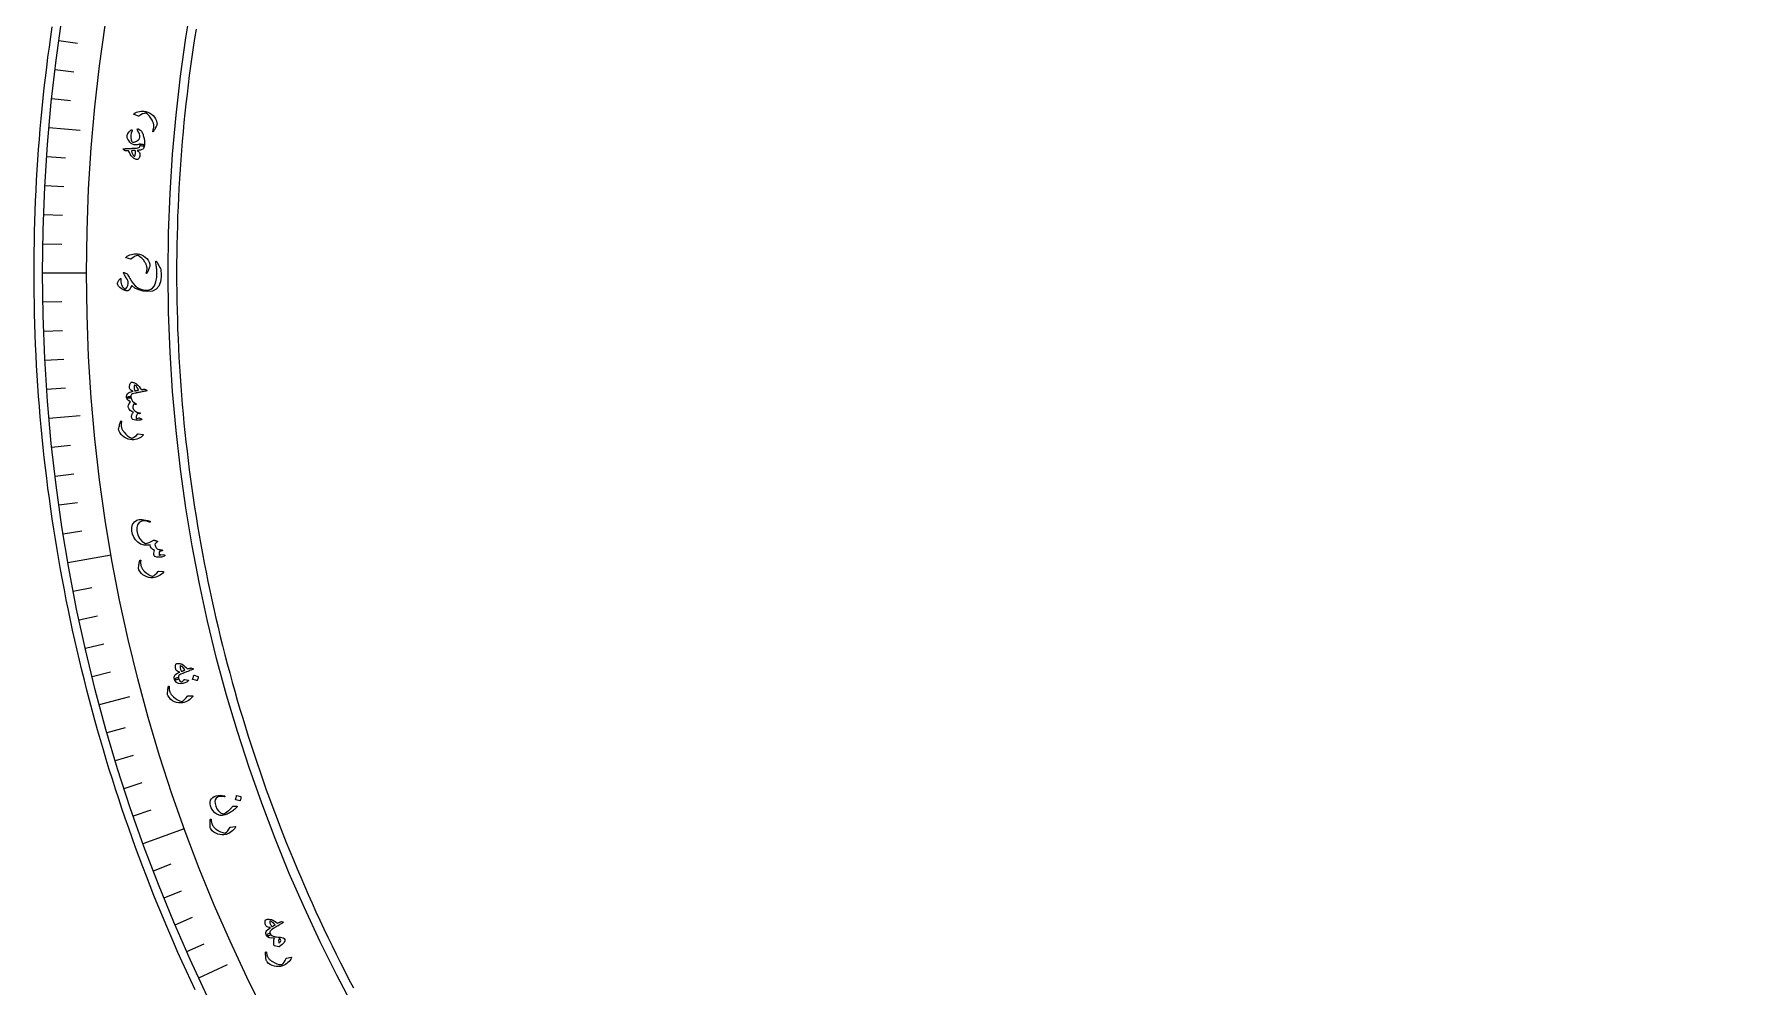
# Model space of a CAD drawing. Header units: millimetres. Extents: x -75 to 75, y -75 to 97.
# Drawn here: x -75 to 1.3, y -31.9 to 10.7 of the extents above; entities that cross this region are included whole.
import ezdxf

# ---------------------------------------------------------------- set-up
doc = ezdxf.new("R2010")
doc.units = ezdxf.units.MM
for name, color, linetype in [('CUT_INNER', 6, 'Continuous'), ('CUT_OUTER', 1, 'Continuous'), ('ENGRAVE', 7, 'Continuous'), ('ENGRAVE_FINE', 8, 'Continuous'), ('TEXT', 5, 'Continuous')]:
    doc.layers.add(name, color=color, linetype=linetype)

msp = doc.modelspace()

# ---------------------------------------------------------------- linework, layer by layer
at = {"layer": 'CUT_INNER'}
msp.add_lwpolyline([(-67.7536, 10.9016), (-67.8192, 10.4857), (-67.8822, 10.0694), (-67.9427, 9.6527), (-68.0007, 9.2356), (-68.0561, 8.8182), (-68.1089, 8.4004), (-68.1592, 7.9824), (-68.2069, 7.564), (-68.252, 7.1453), (-68.2946, 6.7264), (-68.3345, 6.3073), (-68.372, 5.8878), (-68.4068, 5.4682), (-68.4391, 5.0484), (-68.4687, 4.6283), (-68.4959, 4.2081), (-68.5204, 3.7878), (-68.5423, 3.3673), (-68.5617, 2.9466), (-68.5785, 2.5259), (-68.5927, 2.1051), (-68.6043, 1.6841), (-68.6134, 1.2632), (-68.6198, 0.8421), (-68.6237, 0.4211), (-68.625, 0), (-68.6237, -0.4211), (-68.6198, -0.8421), (-68.6134, -1.2632), (-68.6043, -1.6841), (-68.5927, -2.1051), (-68.5785, -2.5259), (-68.5617, -2.9466), (-68.5423, -3.3673), (-68.5204, -3.7878), (-68.4959, -4.2081), (-68.4687, -4.6283), (-68.4391, -5.0484), (-68.4068, -5.4682), (-68.372, -5.8878), (-68.3345, -6.3073), (-68.2946, -6.7264), (-68.252, -7.1453), (-68.2069, -7.564), (-68.1592, -7.9824), (-68.1089, -8.4004), (-68.0561, -8.8182), (-68.0007, -9.2356), (-67.9427, -9.6527), (-67.8822, -10.0694), (-67.8192, -10.4857), (-67.7536, -10.9016), (-67.6854, -11.3172), (-67.6147, -11.7323), (-67.5414, -12.1469), (-67.4656, -12.5611), (-67.3873, -12.9748), (-67.3064, -13.3881), (-67.223, -13.8008), (-67.137, -14.213), (-67.0486, -14.6247), (-66.9576, -15.0358), (-66.864, -15.4464), (-66.768, -15.8564), (-66.6695, -16.2657), (-66.5684, -16.6745), (-66.4648, -17.0827), (-66.3588, -17.4902), (-66.2502, -17.897), (-66.1391, -18.3032), (-66.0256, -18.7086), (-65.9095, -19.1134), (-65.791, -19.5175), (-65.67, -19.9208), (-65.5466, -20.3234), (-65.4206, -20.7252), (-65.2922, -21.1262), (-65.1614, -21.5264), (-65.0281, -21.9258), (-64.8923, -22.3244), (-64.7541, -22.7222), (-64.6135, -23.1191), (-64.4704, -23.5151), (-64.3249, -23.9102), (-64.177, -24.3045), (-64.0266, -24.6978), (-63.8739, -25.0902), (-63.7187, -25.4816), (-63.5612, -25.8721), (-63.4012, -26.2617), (-63.2389, -26.6502), (-63.0742, -27.0377), (-62.9071, -27.4242), (-62.7376, -27.8097), (-62.5658, -28.1941), (-62.3917, -28.5775), (-62.2151, -28.9598), (-62.0363, -29.341), (-61.8551, -29.7211), (-61.6715, -30.1), (-61.4857, -30.4779), (-61.2975, -30.8546), (-61.107, -31.2301), (-60.9143, -31.6045), (-60.7192, -31.9776)], dxfattribs=at)
at = {"layer": 'CUT_OUTER'}
msp.add_lwpolyline([(-67.7992, -32.0666), (-67.9947, -31.65), (-68.1876, -31.2322), (-68.378, -30.8132), (-68.5657, -30.3931), (-68.7509, -29.9718), (-68.9335, -29.5494), (-69.1136, -29.1259), (-69.291, -28.7013), (-69.4658, -28.2756), (-69.638, -27.8488), (-69.8075, -27.421), (-69.9745, -26.9921), (-70.1388, -26.5623), (-70.3004, -26.1314), (-70.4594, -25.6996), (-70.6158, -25.2667), (-70.7695, -24.833), (-70.9205, -24.3983), (-71.0689, -23.9627), (-71.2146, -23.5261), (-71.3576, -23.0887), (-71.498, -22.6504), (-71.6356, -22.2113), (-71.7705, -21.7714), (-71.9028, -21.3306), (-72.0323, -20.889), (-72.1591, -20.4466), (-72.2832, -20.0035), (-72.4046, -19.5596), (-72.5232, -19.1149), (-72.6392, -18.6696), (-72.7523, -18.2235), (-72.8628, -17.7768), (-72.9705, -17.3294), (-73.0755, -16.8813), (-73.1777, -16.4326), (-73.2771, -15.9833), (-73.3738, -15.5334), (-73.4677, -15.0828), (-73.5589, -14.6318), (-73.6473, -14.1801), (-73.7329, -13.728), (-73.8158, -13.2753), (-73.8958, -12.8221), (-73.9731, -12.3685), (-74.0476, -11.9144), (-74.1193, -11.4598), (-74.1882, -11.0048), (-74.2544, -10.5494), (-74.3177, -10.0936), (-74.3782, -9.6374), (-74.436, -9.1808), (-74.4909, -8.7239), (-74.543, -8.2667), (-74.5923, -7.8091), (-74.6389, -7.3513), (-74.6826, -6.8932), (-74.7234, -6.4348), (-74.7615, -5.9762), (-74.7968, -5.5173), (-74.8292, -5.0583), (-74.8589, -4.5991), (-74.8857, -4.1396), (-74.9097, -3.6801), (-74.9308, -3.2204), (-74.9492, -2.7605), (-74.9647, -2.3006), (-74.9774, -1.8406), (-74.9873, -1.3805), (-74.9944, -0.9204), (-74.9986, -0.4602), (-75, 0), (-74.9986, 0.4602), (-74.9944, 0.9204), (-74.9873, 1.3805), (-74.9774, 1.8406), (-74.9647, 2.3006), (-74.9492, 2.7605), (-74.9308, 3.2204), (-74.9097, 3.6801), (-74.8857, 4.1396), (-74.8589, 4.5991), (-74.8292, 5.0583), (-74.7968, 5.5173), (-74.7615, 5.9762), (-74.7234, 6.4348), (-74.6826, 6.8932), (-74.6389, 7.3513), (-74.5923, 7.8091), (-74.543, 8.2667), (-74.4909, 8.7239), (-74.436, 9.1808), (-74.3782, 9.6374), (-74.3177, 10.0936), (-74.2544, 10.5494), (-74.1882, 11.0048)], dxfattribs=at)
at = {"layer": 'ENGRAVE'}
for points in [[(-74.3336, 6.5033), (-72.9364, 6.3811)], [(-74.6175, 0), (-72.654, 0)], [(-74.3336, -6.5033), (-72.9364, -6.3811)], [(-73.4839, -12.9572), (-71.5502, -12.6162)], [(-72.075, -19.3124), (-70.7203, -18.9494)], [(-70.1175, -25.5207), (-68.2724, -24.8491)], [(-67.6264, -31.5347), (-66.3553, -30.942)]]:
    msp.add_lwpolyline(points, dxfattribs=at)
for radius in [74.6175, 72.654, 69.0075]:
    msp.add_circle((0, 0), radius, dxfattribs=at)
at = {"layer": 'ENGRAVE_FINE'}
for points in [[(-73.8913, 10.3847), (-73.058, 10.2676)], [(-74.0613, 9.0936), (-73.2261, 8.991)], [(-74.2087, 7.7997), (-73.3718, 7.7117)], [(-74.4357, 5.2051), (-73.5963, 5.1464)], [(-74.5152, 3.9052), (-73.6749, 3.8611)], [(-74.572, 2.6041), (-73.7311, 2.5747)], [(-74.6061, 1.3023), (-73.7648, 1.2876)], [(-74.6061, -1.3023), (-73.7648, -1.2876)], [(-74.572, -2.6041), (-73.7311, -2.5747)], [(-74.5152, -3.9052), (-73.6749, -3.8611)], [(-74.4357, -5.2051), (-73.5963, -5.1464)], [(-74.2087, -7.7997), (-73.3718, -7.7117)], [(-74.0613, -9.0936), (-73.2261, -8.991)], [(-73.8913, -10.3847), (-73.058, -10.2676)], [(-73.6988, -11.6727), (-72.8677, -11.5411)], [(-73.2466, -14.2377), (-72.4205, -14.0771)], [(-72.9869, -15.5139), (-72.1638, -15.3389)], [(-72.7051, -16.7853), (-71.8851, -16.596)], [(-72.401, -18.0516), (-71.5845, -17.848)], [(-71.7269, -20.5674), (-70.918, -20.3354)], [(-71.3571, -21.816), (-70.5523, -21.57)], [(-70.9655, -23.0581), (-70.1651, -22.798)], [(-70.5522, -24.2931), (-69.7566, -24.0191)], [(-69.6614, -26.7405), (-68.8758, -26.439)], [(-69.1841, -27.9522), (-68.4039, -27.637)], [(-68.6858, -29.1554), (-67.9112, -28.8266)], [(-68.1665, -30.3497), (-67.3977, -30.0074)]]:
    msp.add_lwpolyline(points, dxfattribs=at)
at = {"layer": 'TEXT'}
for points in [[(-70.5311, 7.0807), (-70.5347, 7.0822), (-70.5376, 7.084), (-70.5396, 7.0859), (-70.5409, 7.088), (-70.5408, 7.0939), (-70.5375, 7.1009), (-70.5309, 7.1088), (-70.521, 7.1177), (-70.4719, 7.1513), (-70.4162, 7.1789), (-70.3541, 7.2005), (-70.2854, 7.2161), (-70.2121, 7.2262), (-70.1406, 7.2297), (-70.0708, 7.2264), (-70.0028, 7.2165), (-69.9147, 7.1888), (-69.8315, 7.1496), (-69.7531, 7.099), (-69.6795, 7.0369), (-69.6144, 6.9652), (-69.5634, 6.8855), (-69.5266, 6.7981), (-69.5039, 6.7027), (-69.5009, 6.6774), (-69.5018, 6.6525), (-69.5067, 6.628), (-69.5154, 6.6039), (-69.541, 6.5487), (-69.5645, 6.4989), (-69.5861, 6.4546), (-69.6057, 6.4156), (-69.6233, 6.3821), (-69.639, 6.3543), (-69.6527, 6.3322), (-69.6644, 6.3157), (-69.6678, 6.3124), (-69.6712, 6.3101), (-69.6745, 6.3088), (-69.6776, 6.3086), (-69.6816, 6.3093), (-69.6853, 6.3108), (-69.6887, 6.3131), (-69.6917, 6.3161), (-69.6939, 6.3198), (-69.6946, 6.3242), (-69.6941, 6.3292), (-69.6921, 6.3349), (-69.6793, 6.3694), (-69.6683, 6.4026), (-69.6591, 6.4343), (-69.6517, 6.4646), (-69.6462, 6.4938), (-69.6424, 6.5221), (-69.6405, 6.5495), (-69.6403, 6.5761), (-69.642, 6.6028), (-69.6459, 6.6306), (-69.6519, 6.6595), (-69.66, 6.6896), (-69.6704, 6.7207), (-69.6831, 6.7531), (-69.6982, 6.7866), (-69.7157, 6.8212), (-69.7732, 6.9195), (-69.8377, 7.0053), (-69.9091, 7.0786), (-69.9875, 7.1394), (-69.9939, 7.1434), (-70.0016, 7.1461), (-70.0104, 7.1472), (-70.0205, 7.1469), (-70.0812, 7.1311), (-70.1498, 7.1034), (-70.2261, 7.0637), (-70.3102, 7.0121), (-70.3155, 7.01), (-70.32, 7.0089), (-70.324, 7.0088), (-70.3274, 7.0096)], [(-70.3488, 6.4325), (-70.2286, 6.3647), (-70.2168, 6.3565), (-70.2074, 6.3486), (-70.2003, 6.3413), (-70.1955, 6.3345), (-70.1762, 6.3), (-70.1584, 6.2634), (-70.1424, 6.2246), (-70.1279, 6.1836), (-70.1148, 6.1405), (-70.1027, 6.0955), (-70.0917, 6.0484), (-70.0818, 5.9994), (-70.0674, 5.9081), (-70.0605, 5.828), (-70.0609, 5.7589), (-70.0688, 5.701), (-70.0808, 5.6796), (-70.1021, 5.6665), (-70.1328, 5.6618), (-70.1727, 5.6654), (-70.2083, 5.6737), (-70.2344, 5.6835), (-70.2508, 5.6949), (-70.2576, 5.7079), (-70.2575, 5.71), (-70.2573, 5.7121), (-70.2571, 5.7142), (-70.257, 5.7163), (-70.2541, 5.7317), (-70.2524, 5.7469), (-70.2517, 5.7619), (-70.252, 5.7767), (-70.2916, 5.7545), (-70.3346, 5.7383), (-70.3811, 5.7282), (-70.431, 5.7241), (-70.5193, 5.7301), (-70.5966, 5.7518), (-70.6628, 5.7893), (-70.7181, 5.8425), (-70.7681, 5.9094), (-70.8055, 5.974), (-70.8301, 6.0363), (-70.8419, 6.0962), (-70.8363, 6.1593), (-70.8067, 6.2287), (-70.753, 6.3043), (-70.6752, 6.3862), (-70.6635, 6.3952), (-70.6515, 6.3988), (-70.6391, 6.3972), (-70.6264, 6.3902), (-70.617, 6.3811), (-70.6124, 6.3705), (-70.6127, 6.3585), (-70.6179, 6.3451), (-70.6551, 6.249), (-70.674, 6.1509), (-70.6745, 6.051), (-70.6565, 5.9493), (-70.6432, 5.9085), (-70.6273, 5.8767), (-70.6088, 5.8539), (-70.5878, 5.8402), (-70.56, 5.835), (-70.5236, 5.8401), (-70.4783, 5.8556), (-70.4244, 5.8814), (-70.3693, 5.9136), (-70.3275, 5.9447), (-70.2989, 5.9749), (-70.2835, 6.004), (-70.2713, 6.0693), (-70.2731, 6.136), (-70.289, 6.2043), (-70.3189, 6.2741), (-70.3552, 6.3383), (-70.3722, 6.3715), (-70.3815, 6.3976), (-70.3829, 6.4166), (-70.3765, 6.4287), (-70.3697, 6.4332), (-70.3627, 6.4353), (-70.3558, 6.4351), (-70.3488, 6.4325)], [(-71.0072, 5.5165), (-71.0193, 5.5299), (-71.0201, 5.5398), (-71.0097, 5.5461), (-70.9879, 5.5489), (-70.9748, 5.5494), (-70.9567, 5.5502), (-70.9336, 5.5514), (-70.9055, 5.5531), (-70.8721, 5.5549), (-70.8331, 5.5569), (-70.7886, 5.559), (-70.7386, 5.5611), (-70.6895, 5.5633), (-70.6455, 5.5651), (-70.6066, 5.5667), (-70.5729, 5.5681), (-70.5445, 5.5692), (-70.5215, 5.5701), (-70.5039, 5.5708), (-70.4917, 5.5712), (-70.4146, 5.5759), (-70.3542, 5.5866), (-70.3104, 5.6033), (-70.2832, 5.626), (-70.272, 5.6427), (-70.2639, 5.6633), (-70.2589, 5.6878), (-70.257, 5.7163), (-70.2529, 5.7329), (-70.2436, 5.7451), (-70.2291, 5.7529), (-70.2095, 5.7565), (-70.1862, 5.7564), (-70.1629, 5.7537), (-70.1395, 5.7484), (-70.1161, 5.7404), (-70.0963, 5.7311), (-70.0819, 5.7214), (-70.0727, 5.7114), (-70.0688, 5.701), (-70.0737, 5.6466), (-70.0874, 5.6004), (-70.1099, 5.5626), (-70.1412, 5.533), (-70.1855, 5.5095), (-70.2428, 5.4917), (-70.313, 5.4796), (-70.3962, 5.4733), (-70.3485, 5.4399), (-70.3114, 5.4068), (-70.2852, 5.3741), (-70.2696, 5.3418), (-70.2651, 5.3161), (-70.2649, 5.2864), (-70.2688, 5.2525), (-70.2771, 5.2144), (-70.2892, 5.1745), (-70.3024, 5.1413), (-70.3167, 5.1147), (-70.3321, 5.0947), (-70.3505, 5.079), (-70.3692, 5.069), (-70.3883, 5.0649), (-70.4078, 5.0666), (-70.4317, 5.0732), (-70.4581, 5.0833), (-70.4868, 5.0971), (-70.5179, 5.1145), (-70.5489, 5.1336), (-70.5736, 5.1501), (-70.5919, 5.1641), (-70.6038, 5.1755), (-70.6513, 5.2374), (-70.6952, 5.3045), (-70.7355, 5.3767), (-70.7722, 5.4539), (-70.8126, 5.4542), (-70.8474, 5.4549), (-70.8766, 5.456), (-70.9003, 5.4574), (-70.9201, 5.4601), (-70.9376, 5.4651), (-70.9528, 5.4722), (-70.9658, 5.4815)], [(-70.6435, 5.4587), (-70.6233, 5.3808), (-70.5962, 5.3139), (-70.5621, 5.2582), (-70.5211, 5.2136), (-70.5153, 5.2104), (-70.5098, 5.2101), (-70.5046, 5.2128), (-70.4997, 5.2183), (-70.4888, 5.2394), (-70.4799, 5.2626), (-70.4731, 5.2877), (-70.4683, 5.3148), (-70.4657, 5.3439), (-70.4651, 5.375), (-70.4666, 5.4081), (-70.4701, 5.4432), (-70.4714, 5.4487), (-70.474, 5.4546), (-70.4778, 5.4608), (-70.483, 5.4674), (-70.5002, 5.4675), (-70.5182, 5.4672), (-70.5371, 5.4666), (-70.5567, 5.4657), (-70.5772, 5.4645), (-70.5985, 5.4629), (-70.6206, 5.461), (-70.6435, 5.4587)], [(-70.8824, 0.6657), (-70.8862, 0.6669), (-70.8892, 0.6684), (-70.8915, 0.6701), (-70.8929, 0.6721), (-70.8933, 0.678), (-70.8907, 0.6852), (-70.8848, 0.6937), (-70.8758, 0.7035), (-70.8299, 0.7414), (-70.777, 0.7739), (-70.717, 0.8011), (-70.65, 0.8229), (-70.578, 0.8396), (-70.5071, 0.8494), (-70.4373, 0.8525), (-70.3686, 0.8488), (-70.2784, 0.8292), (-70.192, 0.7977), (-70.1093, 0.7544), (-70.0305, 0.6993), (-69.9591, 0.6337), (-69.9011, 0.559), (-69.8565, 0.4752), (-69.8253, 0.3823), (-69.82, 0.3574), (-69.8187, 0.3325), (-69.8213, 0.3077), (-69.8278, 0.2828), (-69.8483, 0.2256), (-69.8672, 0.1739), (-69.8847, 0.1277), (-69.9007, 0.0871), (-69.9152, 0.0522), (-69.9283, 0.0231), (-69.9399, -0.0002), (-69.9501, -0.0176), (-69.9532, -0.0213), (-69.9563, -0.0239), (-69.9595, -0.0254), (-69.9626, -0.0259), (-69.9667, -0.0256), (-69.9705, -0.0244), (-69.974, -0.0225), (-69.9773, -0.0197), (-69.9798, -0.0162), (-69.981, -0.0119), (-69.9809, -0.0069), (-69.9794, -0.001), (-69.9698, 0.0345), (-69.9618, 0.0685), (-69.9556, 0.1009), (-69.951, 0.1318), (-69.9481, 0.1614), (-69.9469, 0.1899), (-69.9474, 0.2174), (-69.9496, 0.2439), (-69.9538, 0.2703), (-69.9602, 0.2976), (-69.9688, 0.3259), (-69.9796, 0.3551), (-69.9927, 0.3852), (-70.0083, 0.4163), (-70.0264, 0.4482), (-70.047, 0.4812), (-70.1132, 0.5738), (-70.1851, 0.6534), (-70.2628, 0.72), (-70.3464, 0.7734), (-70.3532, 0.7769), (-70.3611, 0.7788), (-70.37, 0.7791), (-70.38, 0.7779), (-70.4391, 0.7567), (-70.5048, 0.7228), (-70.5773, 0.6765), (-70.6563, 0.6175), (-70.6613, 0.6149), (-70.6658, 0.6133), (-70.6698, 0.6129), (-70.6732, 0.6134)], [(-71.2611, -0.5339), (-71.2703, -0.5008), (-71.27, -0.4647), (-71.2603, -0.4257), (-71.2411, -0.3837), (-71.2286, -0.3623), (-71.2159, -0.3426), (-71.2031, -0.3246), (-71.1901, -0.3084), (-71.1771, -0.2939), (-71.1643, -0.2811), (-71.1515, -0.27), (-71.1389, -0.2607), (-71.1266, -0.2545), (-71.119, -0.2569), (-71.1161, -0.2681), (-71.1178, -0.2881), (-71.1256, -0.4143), (-71.0975, -0.5311), (-71.0337, -0.6383), (-70.9342, -0.7357), (-70.9277, -0.7384), (-70.9211, -0.7382), (-70.9141, -0.7351), (-70.907, -0.7291), (-70.8503, -0.6517), (-70.813, -0.5684), (-70.7951, -0.479), (-70.7964, -0.3834), (-70.7999, -0.3662), (-70.8082, -0.3441), (-70.8212, -0.3169), (-70.8389, -0.2848), (-70.8747, -0.2263), (-70.9063, -0.1746), (-70.9337, -0.1297), (-70.9568, -0.0916), (-70.9757, -0.0603), (-70.9904, -0.0358), (-71.0009, -0.0182), (-71.0072, -0.0074), (-71.0121, 0.008), (-71.0078, 0.0163), (-70.9943, 0.0175), (-70.9716, 0.0116), (-70.9121, -0.0112), (-70.8677, -0.031), (-70.8386, -0.048), (-70.8247, -0.062), (-70.8041, -0.1052), (-70.7803, -0.151), (-70.7531, -0.1991), (-70.7226, -0.2497), (-70.6887, -0.3028), (-70.6516, -0.3582), (-70.6111, -0.4161), (-70.5672, -0.4764), (-70.4584, -0.5969), (-70.3311, -0.6877), (-70.1853, -0.7487), (-70.0212, -0.7802), (-69.9321, -0.7808), (-69.8494, -0.7659), (-69.7731, -0.7355), (-69.7033, -0.6898), (-69.6102, -0.5767), (-69.5472, -0.4112), (-69.5138, -0.1932), (-69.5095, 0.0773), (-69.5121, 0.1192), (-69.5157, 0.1642), (-69.5202, 0.2125), (-69.5258, 0.2641), (-69.5326, 0.3187), (-69.5405, 0.3763), (-69.5497, 0.4369), (-69.5602, 0.5005), (-69.5613, 0.5115), (-69.5606, 0.5196), (-69.5581, 0.5249), (-69.5537, 0.5273), (-69.5325, 0.517), (-69.5006, 0.4759), (-69.4578, 0.4041), (-69.404, 0.3017), (-69.3745, 0.2396), (-69.3525, 0.1852), (-69.3381, 0.1386), (-69.3312, 0.0998), (-69.3202, -0.0447), (-69.3185, -0.1759), (-69.3259, -0.2937), (-69.3427, -0.3981), (-69.4162, -0.5958), (-69.5345, -0.7356), (-69.6981, -0.8175), (-69.9072, -0.8412), (-70.1274, -0.8202), (-70.3219, -0.7679), (-70.4907, -0.6843), (-70.6337, -0.569), (-70.6668, -0.6451), (-70.7006, -0.707), (-70.735, -0.7548), (-70.77, -0.7886), (-70.7842, -0.7978), (-70.7997, -0.8041), (-70.8166, -0.8076), (-70.8348, -0.8082), (-70.8839, -0.8015), (-70.9305, -0.7909), (-70.9744, -0.7762), (-71.0158, -0.7576), (-71.0991, -0.708), (-71.1678, -0.6541), (-71.2218, -0.5961), (-71.2611, -0.5339)], [(-69.9631, -5.2496), (-69.9492, -5.2608), (-69.9469, -5.2703), (-69.9563, -5.278), (-69.9774, -5.284), (-69.9902, -5.2864), (-70.008, -5.29), (-70.0306, -5.2947), (-70.0582, -5.3006), (-70.0909, -5.3075), (-70.1291, -5.3154), (-70.1727, -5.3242), (-70.2218, -5.3339), (-70.2701, -5.3436), (-70.3133, -5.3522), (-70.3514, -5.3597), (-70.3845, -5.3662), (-70.4124, -5.3717), (-70.435, -5.3761), (-70.4523, -5.3795), (-70.4643, -5.3818), (-70.5397, -5.3983), (-70.5977, -5.4183), (-70.6384, -5.4417), (-70.6617, -5.4686), (-70.6701, -5.4869), (-70.6749, -5.5086), (-70.676, -5.5338), (-70.6733, -5.5623), (-70.6747, -5.5794), (-70.6819, -5.5931), (-70.6949, -5.6032), (-70.7137, -5.6098), (-70.7367, -5.6135), (-70.7602, -5.6146), (-70.7841, -5.613), (-70.8085, -5.6089), (-70.8295, -5.6028), (-70.8453, -5.5954), (-70.856, -5.5869), (-70.8615, -5.5771), (-70.8653, -5.522), (-70.8591, -5.4738), (-70.8428, -5.4325), (-70.8165, -5.3981), (-70.7763, -5.3679), (-70.7224, -5.3414), (-70.6549, -5.3186), (-70.5736, -5.2996), (-70.6259, -5.2737), (-70.6675, -5.2465), (-70.6984, -5.218), (-70.7186, -5.1881), (-70.7269, -5.1632), (-70.7315, -5.1336), (-70.7325, -5.0993), (-70.73, -5.0602), (-70.7237, -5.0188), (-70.7154, -4.9838), (-70.7051, -4.9553), (-70.6927, -4.9332), (-70.6767, -4.9149), (-70.6596, -4.9024), (-70.6413, -4.8956), (-70.6218, -4.8945), (-70.5971, -4.8977), (-70.5696, -4.9041), (-70.5392, -4.9137), (-70.506, -4.9265), (-70.4725, -4.9409), (-70.4457, -4.9538), (-70.4256, -4.9649), (-70.4122, -4.9745), (-70.3563, -5.0288), (-70.3031, -5.0884), (-70.2527, -5.1534), (-70.2049, -5.2237), (-70.1649, -5.218), (-70.1304, -5.2135), (-70.1014, -5.2101), (-70.0777, -5.208), (-70.0578, -5.2077), (-70.0397, -5.2099), (-70.0236, -5.2145), (-70.0094, -5.2217)], [(-70.3314, -5.2478), (-70.363, -5.1741), (-70.3997, -5.1122), (-70.4416, -5.0622), (-70.4886, -5.024), (-70.4948, -5.0217), (-70.5003, -5.0222), (-70.5051, -5.0256), (-70.5091, -5.0318), (-70.5169, -5.0543), (-70.5223, -5.0785), (-70.5254, -5.1044), (-70.5261, -5.1319), (-70.5244, -5.1611), (-70.5203, -5.192), (-70.5139, -5.2245), (-70.5051, -5.2587), (-70.503, -5.2639), (-70.4996, -5.2693), (-70.4949, -5.2749), (-70.4888, -5.2806), (-70.4718, -5.2781), (-70.454, -5.2751), (-70.4354, -5.2717), (-70.4161, -5.2678), (-70.3961, -5.2635), (-70.3753, -5.2587), (-70.3537, -5.2535), (-70.3314, -5.2478)], [(-70.1787, -6.5408), (-70.1751, -6.5451), (-70.1757, -6.5505), (-70.1803, -6.5571), (-70.1891, -6.5649), (-70.2043, -6.5738), (-70.2265, -6.5815), (-70.2556, -6.5881), (-70.2917, -6.5934), (-70.3329, -6.598), (-70.3733, -6.5995), (-70.413, -6.5981), (-70.4518, -6.5937), (-70.5282, -6.5774), (-70.5838, -6.5564), (-70.6188, -6.5309), (-70.6332, -6.5007), (-70.6356, -6.4266), (-70.6226, -6.3566), (-70.5942, -6.2908), (-70.5503, -6.2293), (-70.6309, -6.1968), (-70.6952, -6.1554), (-70.7431, -6.1051), (-70.7746, -6.046), (-70.7859, -5.982), (-70.7751, -5.9154), (-70.7425, -5.8462), (-70.6879, -5.7746), (-70.7609, -5.7261), (-70.8141, -5.677), (-70.8477, -5.6273), (-70.8615, -5.5771), (-70.8566, -5.5664), (-70.8401, -5.5553), (-70.812, -5.5439), (-70.7725, -5.5321), (-70.733, -5.5258), (-70.7033, -5.5288), (-70.6834, -5.541), (-70.6733, -5.5623), (-70.6438, -5.6573), (-70.5945, -5.7385), (-70.5255, -5.8058), (-70.4367, -5.8593), (-70.4319, -5.8621), (-70.4283, -5.8654), (-70.4261, -5.869), (-70.4251, -5.873), (-70.4252, -5.878), (-70.4264, -5.8826), (-70.4287, -5.8867), (-70.432, -5.8904), (-70.4431, -5.8933), (-70.4626, -5.8904), (-70.4904, -5.8815), (-70.5266, -5.8667), (-70.5515, -5.8921), (-70.5682, -5.9298), (-70.5767, -5.9796), (-70.5771, -6.0418), (-70.5544, -6.1172), (-70.4962, -6.1797), (-70.4025, -6.2293), (-70.2733, -6.2658), (-70.2667, -6.2676), (-70.2618, -6.27), (-70.2588, -6.2732), (-70.2575, -6.277), (-70.2575, -6.2829), (-70.2586, -6.2881), (-70.2609, -6.2927), (-70.2642, -6.2965), (-70.2692, -6.2996), (-70.2743, -6.3016), (-70.2795, -6.3026), (-70.2847, -6.3026), (-70.3743, -6.2895), (-70.3938, -6.3159), (-70.4103, -6.347), (-70.4236, -6.3828), (-70.4339, -6.4234), (-70.4394, -6.4625), (-70.4387, -6.4918), (-70.4317, -6.5113), (-70.4186, -6.521), (-70.3997, -6.5228), (-70.3735, -6.5184), (-70.34, -6.5078), (-70.2992, -6.491), (-70.2871, -6.4922), (-70.263, -6.5008), (-70.2268, -6.5171), (-70.1787, -6.5408)], [(-70.124, -7.2269), (-70.1201, -7.2277), (-70.117, -7.2288), (-70.1146, -7.2303), (-70.1129, -7.2321), (-70.1118, -7.2379), (-70.1137, -7.2453), (-70.1185, -7.2543), (-70.1264, -7.265), (-70.1677, -7.3077), (-70.2166, -7.3459), (-70.273, -7.3798), (-70.337, -7.4092), (-70.4066, -7.4342), (-70.4759, -7.4524), (-70.5448, -7.4636), (-70.6134, -7.468), (-70.7054, -7.4589), (-70.7949, -7.4372), (-70.882, -7.4031), (-70.9668, -7.3563), (-71.0452, -7.2979), (-71.1112, -7.2284), (-71.1648, -7.148), (-71.2059, -7.0566), (-71.2138, -7.0318), (-71.2177, -7.0066), (-71.2177, -6.981), (-71.2138, -6.955), (-71.1993, -6.8946), (-71.1857, -6.8401), (-71.1729, -6.7914), (-71.161, -6.7485), (-71.1499, -6.7115), (-71.1397, -6.6807), (-71.1304, -6.6559), (-71.1219, -6.6373), (-71.1191, -6.6333), (-71.1162, -6.6303), (-71.1133, -6.6285), (-71.1102, -6.6276), (-71.1061, -6.6277), (-71.1022, -6.6285), (-71.0985, -6.6301), (-71.095, -6.6326), (-71.0922, -6.6359), (-71.0906, -6.6402), (-71.0902, -6.6453), (-71.0911, -6.6514), (-71.0973, -6.6884), (-71.1019, -6.7237), (-71.105, -6.7573), (-71.1065, -6.7891), (-71.1065, -6.8194), (-71.1048, -6.8485), (-71.1015, -6.8764), (-71.0966, -6.9031), (-71.0898, -6.9295), (-71.0806, -6.9566), (-71.0691, -6.9845), (-71.0553, -7.013), (-71.039, -7.0422), (-71.0202, -7.072), (-70.9988, -7.1025), (-70.9748, -7.1337), (-70.8988, -7.2203), (-70.8184, -7.2926), (-70.7335, -7.3508), (-70.6443, -7.3949), (-70.6372, -7.3976), (-70.6292, -7.3986), (-70.6203, -7.398), (-70.6105, -7.3956), (-70.5543, -7.3675), (-70.4928, -7.3262), (-70.4261, -7.2718), (-70.3541, -7.2042), (-70.3494, -7.2011), (-70.3451, -7.1991), (-70.3413, -7.1981), (-70.3378, -7.1983)], [(-69.1782, -12.6164), (-69.1685, -12.6184), (-69.1612, -12.6218), (-69.1563, -12.6268), (-69.1538, -12.6332), (-69.1533, -12.642), (-69.155, -12.6498), (-69.1591, -12.6568), (-69.1654, -12.6629), (-69.1891, -12.6793), (-69.2195, -12.6935), (-69.2568, -12.7055), (-69.3008, -12.7153), (-69.3741, -12.7241), (-69.4455, -12.7232), (-69.5148, -12.7126), (-69.5823, -12.6923), (-69.5991, -12.6841), (-69.6127, -12.6743), (-69.6232, -12.6629), (-69.6305, -12.6498), (-69.6429, -12.5999), (-69.6438, -12.5439), (-69.6332, -12.4819), (-69.6111, -12.4139), (-69.6921, -12.3743), (-69.7507, -12.3208), (-69.7869, -12.2534), (-69.8007, -12.1722), (-69.8448, -12.1771), (-69.8874, -12.1806), (-69.9285, -12.1826), (-69.9681, -12.1832), (-70.0065, -12.1823), (-70.044, -12.1801), (-70.0804, -12.1764), (-70.116, -12.1714), (-70.1811, -12.1567), (-70.243, -12.1323), (-70.3019, -12.0982), (-70.3575, -12.0543), (-70.4584, -11.9464), (-70.5365, -11.8271), (-70.5917, -11.6966), (-70.6241, -11.5549), (-70.6287, -11.3901), (-70.5925, -11.2537), (-70.5158, -11.1456), (-70.3987, -11.0659), (-70.3544, -11.0507), (-70.3007, -11.0409), (-70.2377, -11.0366), (-70.1653, -11.0378), (-70.0851, -11.0452), (-70.0004, -11.0602), (-69.9114, -11.0827), (-69.8179, -11.1126), (-69.812, -11.1153), (-69.8074, -11.1189), (-69.8043, -11.1236), (-69.8025, -11.1293), (-69.8021, -11.1352), (-69.8029, -11.1405), (-69.8048, -11.1452), (-69.8079, -11.1493), (-69.8128, -11.1525), (-69.8182, -11.1541), (-69.8242, -11.1543), (-69.8306, -11.1529), (-69.9546, -11.1158), (-70.0549, -11.095), (-70.1317, -11.0906), (-70.1848, -11.1027), (-70.2949, -11.1741), (-70.3678, -11.2708), (-70.4033, -11.3928), (-70.4012, -11.5399), (-70.3554, -11.7385), (-70.2764, -11.8998), (-70.1646, -12.0236), (-70.0202, -12.1099), (-69.9373, -12.0951), (-69.8521, -12.0664), (-69.7645, -12.0237), (-69.6745, -11.967), (-69.6655, -11.9603), (-69.6572, -11.9561), (-69.6495, -11.9544), (-69.6424, -11.9552), (-69.6175, -11.9623), (-69.594, -11.9692), (-69.5721, -11.9758), (-69.5516, -11.9821), (-69.5329, -11.9881), (-69.5163, -11.994), (-69.5017, -11.9997), (-69.4891, -12.0053), (-69.4836, -12.0087), (-69.4808, -12.0129), (-69.4809, -12.0178), (-69.4838, -12.0235), (-69.4862, -12.0265), (-69.49, -12.0309), (-69.4951, -12.0366), (-69.5016, -12.0435), (-69.5095, -12.0516), (-69.5189, -12.0604), (-69.5298, -12.0699), (-69.5421, -12.0803), (-69.5656, -12.1011), (-69.5823, -12.1181), (-69.5923, -12.1313), (-69.5954, -12.1406), (-69.5906, -12.1951), (-69.572, -12.2472), (-69.5397, -12.2968), (-69.4936, -12.344), (-69.4659, -12.3591), (-69.4227, -12.3712), (-69.3641, -12.3803), (-69.2901, -12.3863), (-69.283, -12.3869), (-69.2768, -12.3892), (-69.2712, -12.3933), (-69.2665, -12.3991), (-69.2631, -12.4047), (-69.2613, -12.4103), (-69.261, -12.416), (-69.2624, -12.4217), (-69.2739, -12.4318), (-69.2976, -12.4391), (-69.3336, -12.4436), (-69.3818, -12.4452), (-69.3999, -12.4914), (-69.4086, -12.5388), (-69.4081, -12.5875), (-69.3982, -12.6374), (-69.3832, -12.634), (-69.3713, -12.6299), (-69.3625, -12.6249), (-69.3568, -12.6192), (-69.3515, -12.613), (-69.3459, -12.6087), (-69.3399, -12.6066), (-69.3335, -12.6065)], [(-69.2184, -13.3573), (-69.2144, -13.3578), (-69.2112, -13.3586), (-69.2087, -13.3598), (-69.2069, -13.3615), (-69.2053, -13.3672), (-69.2065, -13.3747), (-69.2105, -13.3842), (-69.2174, -13.3955), (-69.2548, -13.4416), (-69.3001, -13.484), (-69.3534, -13.5227), (-69.4146, -13.5576), (-69.4817, -13.5887), (-69.5491, -13.6128), (-69.6168, -13.6301), (-69.6848, -13.6404), (-69.7771, -13.6394), (-69.8682, -13.6258), (-69.958, -13.5994), (-70.0466, -13.5603), (-70.1298, -13.5089), (-70.2016, -13.4455), (-70.2621, -13.3701), (-70.3111, -13.2827), (-70.3211, -13.2587), (-70.3272, -13.2339), (-70.3295, -13.2084), (-70.3278, -13.1822), (-70.3187, -13.1208), (-70.3099, -13.0652), (-70.3015, -13.0156), (-70.2934, -12.9718), (-70.2856, -12.9341), (-70.2781, -12.9024), (-70.271, -12.8769), (-70.2642, -12.8576), (-70.2618, -12.8534), (-70.2592, -12.8502), (-70.2564, -12.8481), (-70.2534, -12.847), (-70.2493, -12.8466), (-70.2454, -12.8471), (-70.2415, -12.8485), (-70.2378, -12.8506), (-70.2347, -12.8537), (-70.2327, -12.8578), (-70.2319, -12.8629), (-70.2323, -12.869), (-70.2352, -12.9064), (-70.2367, -12.942), (-70.2369, -12.9757), (-70.2356, -13.0075), (-70.2328, -13.0377), (-70.2286, -13.0666), (-70.2229, -13.0941), (-70.2157, -13.1202), (-70.2065, -13.1459), (-70.195, -13.1721), (-70.1811, -13.1988), (-70.1649, -13.226), (-70.1461, -13.2537), (-70.1247, -13.2818), (-70.1007, -13.3103), (-70.074, -13.3392), (-69.9908, -13.4187), (-69.9043, -13.4838), (-69.8147, -13.5343), (-69.7219, -13.5704), (-69.7146, -13.5725), (-69.7065, -13.5728), (-69.6977, -13.5713), (-69.6882, -13.5681), (-69.6346, -13.5352), (-69.577, -13.4886), (-69.5154, -13.4285), (-69.4496, -13.3549), (-69.4452, -13.3514), (-69.4411, -13.349), (-69.4373, -13.3478), (-69.4339, -13.3476)], [(-67.8905, -17.6998), (-67.8747, -17.7083), (-67.8707, -17.7172), (-67.8786, -17.7266), (-67.8983, -17.7363), (-67.9105, -17.7409), (-67.9273, -17.7476), (-67.9488, -17.7563), (-67.9748, -17.767), (-68.0058, -17.7797), (-68.0419, -17.7943), (-68.0833, -17.8108), (-68.1298, -17.8292), (-68.1756, -17.8473), (-68.2165, -17.8635), (-68.2527, -17.8777), (-68.2841, -17.8901), (-68.3106, -17.9005), (-68.332, -17.9089), (-68.3485, -17.9153), (-68.3598, -17.9197), (-68.431, -17.9495), (-68.4845, -17.9795), (-68.5204, -18.0098), (-68.5385, -18.0404), (-68.5435, -18.06), (-68.5443, -18.0822), (-68.5408, -18.1071), (-68.5331, -18.1347), (-68.5314, -18.1518), (-68.5361, -18.1665), (-68.5471, -18.1788), (-68.5644, -18.1887), (-68.5863, -18.1965), (-68.6092, -18.2017), (-68.633, -18.2045), (-68.6578, -18.2048), (-68.6795, -18.2025), (-68.6964, -18.1981), (-68.7085, -18.1916), (-68.7156, -18.183), (-68.7292, -18.1295), (-68.7317, -18.0809), (-68.7231, -18.0374), (-68.7034, -17.9988), (-68.6693, -17.9619), (-68.621, -17.9261), (-68.5586, -17.8917), (-68.4821, -17.8584), (-68.5382, -17.8423), (-68.584, -17.823), (-68.6195, -17.8005), (-68.6447, -17.7747), (-68.6573, -17.7517), (-68.6672, -17.7234), (-68.6743, -17.6898), (-68.6788, -17.6509), (-68.6801, -17.609), (-68.6782, -17.5731), (-68.6731, -17.5432), (-68.6649, -17.5192), (-68.6525, -17.4984), (-68.6379, -17.4831), (-68.6211, -17.4731), (-68.6021, -17.4685), (-68.5772, -17.4672), (-68.549, -17.4686), (-68.5174, -17.4726), (-68.4824, -17.4792), (-68.4469, -17.4874), (-68.4183, -17.4952), (-68.3965, -17.5027), (-68.3816, -17.5096), (-68.3168, -17.553), (-68.2538, -17.6022), (-68.1925, -17.657), (-68.1329, -17.7177), (-68.0947, -17.7049), (-68.0615, -17.6943), (-68.0335, -17.6858), (-68.0107, -17.6794), (-67.9911, -17.6755), (-67.9729, -17.6745), (-67.9562, -17.6762), (-67.941, -17.6807)], [(-68.2555, -18.1914), (-68.1147, -18.2145), (-68.0987, -18.2191), (-68.0914, -18.2266), (-68.0928, -18.237), (-68.1029, -18.2503), (-68.1364, -18.2788), (-68.1725, -18.3036), (-68.2114, -18.3249), (-68.253, -18.3426), (-68.2976, -18.3566), (-68.3456, -18.3669), (-68.3968, -18.3735), (-68.4514, -18.3763), (-68.5473, -18.366), (-68.6233, -18.3303), (-68.6794, -18.2693), (-68.7156, -18.183), (-68.7119, -18.171), (-68.6953, -18.1553), (-68.6658, -18.1359), (-68.6235, -18.1129), (-68.6001, -18.1033), (-68.5801, -18.0987), (-68.5633, -18.099), (-68.5498, -18.1043), (-68.5438, -18.1098), (-68.539, -18.1167), (-68.5354, -18.125), (-68.5331, -18.1347), (-68.5164, -18.1906), (-68.492, -18.2364), (-68.4599, -18.2724), (-68.4201, -18.2983), (-68.4173, -18.2992), (-68.414, -18.2989), (-68.4102, -18.2973), (-68.406, -18.2945), (-68.3795, -18.2789), (-68.3535, -18.2593), (-68.328, -18.2358), (-68.303, -18.2084), (-68.2933, -18.199), (-68.2822, -18.193), (-68.2695, -18.1905), (-68.2555, -18.1914)], [(-68.2531, -17.7641), (-68.2974, -17.6972), (-68.3446, -17.6429), (-68.3947, -17.6012), (-68.4478, -17.5721), (-68.4544, -17.5709), (-68.4597, -17.5724), (-68.4637, -17.5766), (-68.4666, -17.5834), (-68.4702, -17.6069), (-68.4712, -17.6317), (-68.4696, -17.6577), (-68.4654, -17.6849), (-68.4585, -17.7133), (-68.449, -17.743), (-68.4368, -17.7738), (-68.4221, -17.8059), (-68.4191, -17.8106), (-68.4147, -17.8153), (-68.4091, -17.82), (-68.4021, -17.8245), (-68.3857, -17.819), (-68.3688, -17.8129), (-68.3512, -17.8062), (-68.3329, -17.7989), (-68.3139, -17.791), (-68.2943, -17.7826), (-68.274, -17.7736), (-68.2531, -17.7641)], [(-67.669, -18.0544), (-67.6658, -18.0562), (-67.6633, -18.0593), (-67.6616, -18.0637), (-67.6606, -18.0694), (-67.6661, -18.1127), (-67.6758, -18.1547), (-67.6896, -18.1954), (-67.7075, -18.2348), (-67.7107, -18.239), (-67.7144, -18.2415), (-67.7185, -18.2422), (-67.7231, -18.2412), (-67.9025, -18.1879), (-67.9071, -18.1854), (-67.9092, -18.1811), (-67.9088, -18.1751), (-67.9059, -18.1672), (-67.9033, -18.1605), (-67.8996, -18.1499), (-67.8948, -18.1356), (-67.8888, -18.1174), (-67.8817, -18.0951), (-67.8736, -18.0685), (-67.8644, -18.0377), (-67.8542, -18.0025), (-67.8523, -17.9977), (-67.8498, -17.9948), (-67.8467, -17.994), (-67.8431, -17.9952)], [(-67.9109, -18.9135), (-67.9069, -18.9136), (-67.9036, -18.9141), (-67.901, -18.9152), (-67.8991, -18.9167), (-67.897, -18.9222), (-67.8976, -18.9298), (-67.9009, -18.9396), (-67.9068, -18.9514), (-67.9404, -19.0004), (-67.9821, -19.0464), (-68.032, -19.0892), (-68.0902, -19.129), (-68.1546, -19.1653), (-68.2198, -19.1949), (-68.2859, -19.2176), (-68.3528, -19.2334), (-68.4449, -19.2399), (-68.5368, -19.2336), (-68.6285, -19.2146), (-68.7199, -19.1827), (-68.807, -19.1383), (-68.8837, -19.0809), (-68.9501, -19.0107), (-69.006, -18.9275), (-69.0179, -18.9044), (-69.026, -18.8802), (-69.0303, -18.8549), (-69.0308, -18.8287), (-69.0267, -18.7667), (-69.0225, -18.7106), (-69.018, -18.6605), (-69.0135, -18.6162), (-69.0088, -18.5779), (-69.0039, -18.5458), (-68.9989, -18.5198), (-68.9937, -18.5), (-68.9916, -18.4956), (-68.9893, -18.4922), (-68.9866, -18.4899), (-68.9837, -18.4885), (-68.9797, -18.4879), (-68.9757, -18.488), (-68.9718, -18.489), (-68.9679, -18.4909), (-68.9646, -18.4937), (-68.9623, -18.4976), (-68.9611, -18.5026), (-68.9609, -18.5087), (-68.9608, -18.5463), (-68.9595, -18.5818), (-68.9569, -18.6154), (-68.953, -18.6471), (-68.9478, -18.6769), (-68.9413, -18.7054), (-68.9334, -18.7323), (-68.9241, -18.7578), (-68.9129, -18.7827), (-68.8993, -18.8079), (-68.8833, -18.8334), (-68.8649, -18.8592), (-68.8439, -18.8852), (-68.8203, -18.9115), (-68.7941, -18.9379), (-68.7652, -18.9646), (-68.6757, -19.0372), (-68.5843, -19.095), (-68.4909, -19.1381), (-68.3955, -19.1666), (-68.388, -19.168), (-68.38, -19.1677), (-68.3713, -19.1655), (-68.3621, -19.1616), (-68.3113, -19.1244), (-68.2577, -19.0734), (-68.2011, -19.0085), (-68.1415, -18.9298), (-68.1374, -18.9259), (-68.1335, -18.9232), (-68.1299, -18.9216), (-68.1264, -18.9212)], [(-65.921, -23.8881), (-65.9483, -23.9166), (-65.9773, -23.9451), (-66.008, -23.9736), (-66.0402, -24.0023), (-66.0745, -24.0308), (-66.1111, -24.0591), (-66.15, -24.0872), (-66.1912, -24.115), (-66.2328, -24.1411), (-66.2748, -24.1649), (-66.3173, -24.1864), (-66.3602, -24.2056), (-66.4037, -24.2224), (-66.4478, -24.237), (-66.4927, -24.2493), (-66.5382, -24.2593), (-66.5873, -24.2663), (-66.6342, -24.2685), (-66.6789, -24.2661), (-66.7214, -24.2588), (-66.8264, -24.2197), (-66.9202, -24.152), (-67.0027, -24.0556), (-67.0738, -23.9305), (-67.1105, -23.8348), (-67.1278, -23.7456), (-67.1256, -23.6631), (-67.1041, -23.5873), (-67.065, -23.5222), (-67.0114, -23.4681), (-66.9435, -23.425), (-66.8611, -23.3927), (-66.7688, -23.373), (-66.6756, -23.3672), (-66.5814, -23.3751), (-66.4863, -23.3967), (-66.4746, -23.4013), (-66.467, -23.4071), (-66.4635, -23.414), (-66.464, -23.4221), (-66.4679, -23.4308), (-66.4759, -23.4357), (-66.488, -23.4368), (-66.5043, -23.4341), (-66.6195, -23.4197), (-66.7165, -23.4265), (-66.7951, -23.4547), (-66.8553, -23.5043), (-66.8945, -23.57), (-66.911, -23.6494), (-66.9048, -23.7423), (-66.8758, -23.8487), (-66.8188, -23.9694), (-66.7461, -24.069), (-66.6577, -24.1474), (-66.5537, -24.2046), (-66.5505, -24.2053), (-66.5462, -24.2052), (-66.5409, -24.2041), (-66.5345, -24.202), (-66.4861, -24.1812), (-66.4324, -24.1498), (-66.3733, -24.1079), (-66.3088, -24.0554), (-66.2769, -24.0274), (-66.2474, -24.0008), (-66.2203, -23.9758), (-66.1957, -23.9521), (-66.1735, -23.9298), (-66.1542, -23.9088), (-66.1375, -23.889), (-66.1236, -23.8706), (-66.1162, -23.8615), (-66.1086, -23.8552), (-66.1008, -23.8515), (-66.0929, -23.8506), (-65.9257, -23.8566), (-65.9152, -23.8591), (-65.9109, -23.8651), (-65.9129, -23.8748), (-65.921, -23.8881)], [(-65.7547, -23.4203), (-65.7514, -23.4219), (-65.7487, -23.4248), (-65.7466, -23.429), (-65.7452, -23.4345), (-65.7473, -23.478), (-65.7535, -23.5205), (-65.764, -23.5621), (-65.7786, -23.6027), (-65.7815, -23.6072), (-65.785, -23.61), (-65.789, -23.611), (-65.7937, -23.6103), (-65.9767, -23.5722), (-65.9815, -23.5701), (-65.984, -23.566), (-65.984, -23.5599), (-65.9817, -23.5519), (-65.9797, -23.545), (-65.9769, -23.5342), (-65.9732, -23.5195), (-65.9687, -23.5009), (-65.9635, -23.4783), (-65.9575, -23.4512), (-65.9509, -23.4198), (-65.9435, -23.384), (-65.9419, -23.379), (-65.9397, -23.376), (-65.9367, -23.3749), (-65.933, -23.3759)], [(-66.0029, -24.7632), (-65.999, -24.763), (-65.9956, -24.7633), (-65.9929, -24.7641), (-65.9909, -24.7654), (-65.9883, -24.7708), (-65.9883, -24.7784), (-65.9907, -24.7884), (-65.9956, -24.8007), (-66.0247, -24.8525), (-66.0623, -24.9019), (-66.1083, -24.9489), (-66.1628, -24.9936), (-66.2237, -25.0354), (-66.2862, -25.0705), (-66.35, -25.0989), (-66.4153, -25.1205), (-66.5065, -25.135), (-66.5986, -25.1368), (-66.6916, -25.1258), (-66.7854, -25.102), (-66.876, -25.0654), (-66.9575, -25.0149), (-67.0297, -24.9507), (-67.0926, -24.8727), (-67.1065, -24.8507), (-67.1167, -24.8273), (-67.1232, -24.8026), (-67.126, -24.7764), (-67.1273, -24.7143), (-67.128, -24.6581), (-67.1279, -24.6078), (-67.1273, -24.5632), (-67.1259, -24.5247), (-67.1239, -24.4923), (-67.1211, -24.466), (-67.1177, -24.4458), (-67.116, -24.4412), (-67.114, -24.4376), (-67.1115, -24.4351), (-67.1088, -24.4335), (-67.1048, -24.4325), (-67.1008, -24.4323), (-67.0968, -24.4329), (-67.0928, -24.4344), (-67.0892, -24.4369), (-67.0866, -24.4406), (-67.085, -24.4455), (-67.0843, -24.4516), (-67.0809, -24.489), (-67.0765, -24.5243), (-67.0709, -24.5576), (-67.0643, -24.5887), (-67.0566, -24.6181), (-67.0476, -24.6458), (-67.0373, -24.672), (-67.0258, -24.6965), (-67.0125, -24.7203), (-66.9968, -24.7443), (-66.9786, -24.7683), (-66.958, -24.7923), (-66.9349, -24.8165), (-66.9091, -24.8406), (-66.8806, -24.8646), (-66.8495, -24.8887), (-66.7541, -24.9532), (-66.658, -25.0028), (-66.5611, -25.0376), (-66.4637, -25.0577), (-66.4561, -25.0585), (-66.4481, -25.0574), (-66.4396, -25.0545), (-66.4308, -25.0498), (-66.3835, -25.0083), (-66.3345, -24.9528), (-66.2838, -24.8832), (-66.2312, -24.7996), (-66.2275, -24.7954), (-66.2239, -24.7924), (-66.2204, -24.7905), (-66.217, -24.7898)], [(-63.8715, -29.0315), (-63.8545, -29.0372), (-63.8491, -29.0453), (-63.8553, -29.0558), (-63.873, -29.0688), (-63.8842, -29.0755), (-63.8997, -29.0849), (-63.9193, -29.0971), (-63.9431, -29.1122), (-63.9715, -29.1299), (-64.0046, -29.1505), (-64.0426, -29.1738), (-64.0853, -29.1998), (-64.1273, -29.2255), (-64.1649, -29.2484), (-64.1981, -29.2687), (-64.2269, -29.2862), (-64.2512, -29.301), (-64.2709, -29.3129), (-64.286, -29.322), (-64.2964, -29.3283), (-64.3615, -29.3698), (-64.4091, -29.4086), (-64.4392, -29.4446), (-64.4519, -29.4778), (-64.4535, -29.4979), (-64.4504, -29.5199), (-64.4428, -29.5439), (-64.4305, -29.5698), (-64.4259, -29.5863), (-64.428, -29.6016), (-64.4367, -29.6156), (-64.4521, -29.6283), (-64.4724, -29.6397), (-64.494, -29.6488), (-64.517, -29.6556), (-64.5413, -29.6601), (-64.5632, -29.6616), (-64.5806, -29.6601), (-64.5935, -29.6558), (-64.602, -29.6485), (-64.6246, -29.5981), (-64.6353, -29.5507), (-64.6343, -29.5063), (-64.6214, -29.465), (-64.5941, -29.4227), (-64.5527, -29.3793), (-64.4971, -29.3346), (-64.4274, -29.2888), (-64.4854, -29.2825), (-64.5338, -29.2713), (-64.5726, -29.2552), (-64.6019, -29.2341), (-64.6182, -29.2136), (-64.6328, -29.1874), (-64.6456, -29.1555), (-64.6566, -29.1179), (-64.665, -29.0769), (-64.6693, -29.0412), (-64.6694, -29.0108), (-64.6654, -28.9858), (-64.6567, -28.9632), (-64.6449, -28.9456), (-64.6301, -28.9329), (-64.6121, -28.9251), (-64.5879, -28.9196), (-64.5599, -28.9161), (-64.5281, -28.9146), (-64.4925, -28.9152), (-64.4561, -28.9173), (-64.4265, -28.9201), (-64.4038, -28.9237), (-64.3879, -28.928), (-64.3167, -28.9597), (-64.2462, -28.9973), (-64.1764, -29.041), (-64.1073, -29.0905), (-64.0718, -29.0714), (-64.041, -29.0552), (-64.0149, -29.0421), (-63.9934, -29.0319), (-63.9748, -29.0248), (-63.9571, -29.0206), (-63.9403, -29.0195), (-63.9245, -29.0213)], [(-63.7912, -29.812), (-63.7846, -29.8812), (-63.8212, -29.9582), (-63.9009, -30.0433), (-64.0238, -30.1363), (-64.0331, -30.142), (-64.042, -30.1454), (-64.0506, -30.1467), (-64.0587, -30.1457), (-64.2389, -30.1026), (-64.2502, -30.099), (-64.2591, -30.0928), (-64.2654, -30.084), (-64.2691, -30.0726), (-64.2782, -29.99), (-64.2785, -29.9086), (-64.2701, -29.8284), (-64.2529, -29.7495), (-64.3838, -29.7529), (-64.4857, -29.7371), (-64.5584, -29.7023), (-64.602, -29.6485), (-64.6027, -29.6405), (-64.5984, -29.63), (-64.5893, -29.617), (-64.5752, -29.6014), (-64.5371, -29.5699), (-64.5042, -29.5498), (-64.4765, -29.541), (-64.454, -29.5436), (-64.447, -29.5479), (-64.4407, -29.5537), (-64.4352, -29.561), (-64.4305, -29.5698), (-64.4031, -29.6099), (-64.3633, -29.6431), (-64.3111, -29.6693), (-64.2464, -29.6886), (-64.2115, -29.6941), (-64.1555, -29.7004), (-64.0782, -29.7075), (-63.9798, -29.7153), (-63.9122, -29.7257), (-63.8582, -29.7453), (-63.8179, -29.7741), (-63.7912, -29.812)], [(-64.2178, -29.1567), (-64.2729, -29.0984), (-64.3287, -29.053), (-64.3852, -29.0204), (-64.4425, -29.0008), (-64.4491, -29.0008), (-64.4541, -29.0032), (-64.4574, -29.008), (-64.4591, -29.0152), (-64.4586, -29.039), (-64.4554, -29.0636), (-64.4493, -29.0889), (-64.4405, -29.115), (-64.4289, -29.1418), (-64.4145, -29.1694), (-64.3972, -29.1977), (-64.3772, -29.2268), (-64.3734, -29.231), (-64.3684, -29.2349), (-64.362, -29.2384), (-64.3543, -29.2417), (-64.3392, -29.2335), (-64.3235, -29.2246), (-64.3073, -29.215), (-64.2905, -29.2047), (-64.2732, -29.1937), (-64.2553, -29.1821), (-64.2368, -29.1697), (-64.2178, -29.1567)], [(-63.5048, -30.6063), (-63.5008, -30.6058), (-63.4975, -30.6057), (-63.4948, -30.6063), (-63.4926, -30.6074), (-63.4896, -30.6125), (-63.4888, -30.6201), (-63.4903, -30.6303), (-63.4941, -30.643), (-63.5184, -30.6972), (-63.5514, -30.7497), (-63.593, -30.8007), (-63.6432, -30.8501), (-63.7002, -30.8973), (-63.7592, -30.9379), (-63.8202, -30.9719), (-63.8833, -30.9993), (-63.9728, -31.0219), (-64.0644, -31.032), (-64.158, -31.0294), (-64.2535, -31.0142), (-64.3471, -30.9859), (-64.4328, -30.9429), (-64.5105, -30.8855), (-64.5802, -30.8135), (-64.596, -30.7928), (-64.6083, -30.7705), (-64.617, -30.7464), (-64.6221, -30.7206), (-64.629, -30.6589), (-64.6347, -30.603), (-64.6392, -30.5528), (-64.6426, -30.5084), (-64.6447, -30.4699), (-64.6456, -30.4374), (-64.6452, -30.411), (-64.6436, -30.3905), (-64.6423, -30.3858), (-64.6406, -30.3821), (-64.6384, -30.3793), (-64.6358, -30.3775), (-64.632, -30.3761), (-64.628, -30.3756), (-64.624, -30.3759), (-64.6198, -30.377), (-64.6161, -30.3792), (-64.6131, -30.3826), (-64.611, -30.3874), (-64.6098, -30.3934), (-64.6031, -30.4303), (-64.5955, -30.4651), (-64.587, -30.4977), (-64.5776, -30.5281), (-64.5672, -30.5566), (-64.5557, -30.5835), (-64.5432, -30.6086), (-64.5295, -30.632), (-64.5141, -30.6545), (-64.4963, -30.6769), (-64.476, -30.6992), (-64.4534, -30.7213), (-64.4282, -30.7433), (-64.4003, -30.7649), (-64.3698, -30.7864), (-64.3366, -30.8075), (-64.2358, -30.8632), (-64.1356, -30.9039), (-64.036, -30.9299), (-63.9371, -30.9411), (-63.9295, -30.9412), (-63.9216, -30.9394), (-63.9135, -30.9358), (-63.9051, -30.9302), (-63.8617, -30.8847), (-63.8179, -30.825), (-63.7737, -30.7511), (-63.7289, -30.6631), (-63.7255, -30.6586), (-63.7222, -30.6552), (-63.7189, -30.6531), (-63.7156, -30.652)], [(-64.0412, -29.7623), (-64.0543, -29.8118), (-64.06, -29.8636), (-64.0582, -29.9177), (-64.0489, -29.9741), (-64.0127, -29.9539), (-63.9869, -29.9295), (-63.9715, -29.901), (-63.9663, -29.8684), (-63.971, -29.8358), (-63.985, -29.8072), (-64.0084, -29.7827), (-64.0412, -29.7623)]]:
    msp.add_lwpolyline(points, close=True, dxfattribs=at)

doc.saveas('drawing.dxf')
